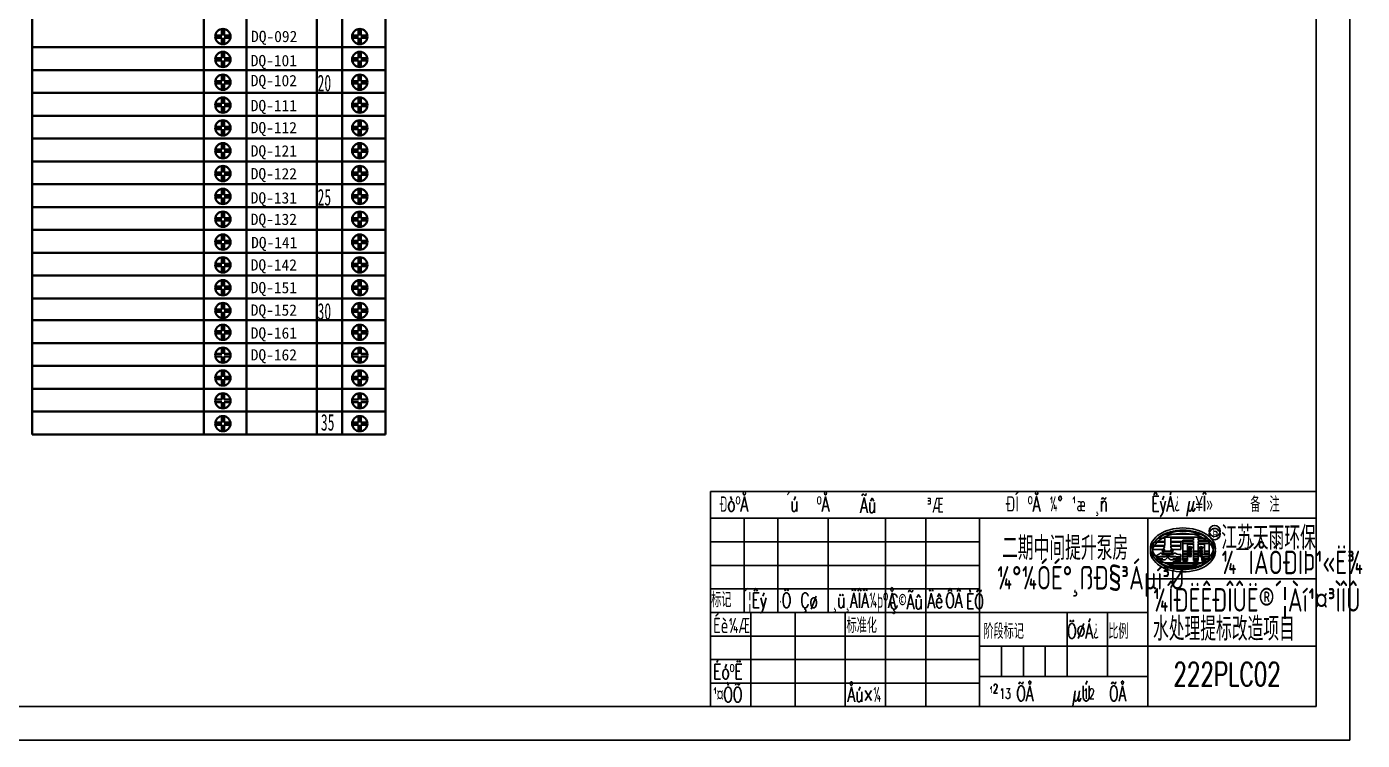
# Model space of a CAD drawing. Header units: millimetres. Extents: x 201 to 11482, y -7821 to 251.
# Drawn here: x 8351.4 to 8748.3, y -6996.3 to -6784.1 of the extents above; entities that cross this region are included whole.
import ezdxf
from ezdxf.enums import TextEntityAlignment as Align

# ---------------------------------------------------------------- set-up
doc = ezdxf.new("R2010")
doc.units = ezdxf.units.MM
doc.linetypes.add('CENTER2', pattern=[1.125, 0.75, -0.125, 0.125, -0.125])
doc.layers.add('01', color=3, linetype='Continuous', lineweight=40)
doc.layers.add('SECTION', color=3, linetype='CENTER2', lineweight=9)
doc.layers.add('LINE_THIN', color=2, linetype='Continuous')
doc.layers.add('TEXT', color=6, linetype='Continuous')
doc.styles.add('HZ', font='txt', dxfattribs={"width": 0.67, "bigfont": 'hztxt'})
doc.styles.add('HZTXT', font='tssdeng.shx', dxfattribs={"width": 0.8, "bigfont": 'hztxt.shx'})

msp = doc.modelspace()

# ---------------------------------------------------------------- linework, layer by layer
for p, q in [((8744.607, -6576.252), (8744.607, -6996.258)), ((8744.607, -6576.252), (8744.607, -6996.258)), ((8684.606, -6986.258), (8684.606, -6930.258)), ((8687.559, -6936.194), (8689.588, -6936.194)), ((8687.559, -6937.124), (8689.588, -6937.124)), ((8689.362, -6934.99), (8700.644, -6934.99)), ((8689.362, -6935.921), (8700.644, -6935.921)), ((8689.588, -6937.397), (8689.588, -6936.194)), ((8689.588, -6938.327), (8689.588, -6937.124)), ((8691.393, -6937.397), (8691.393, -6936.194)), ((8691.393, -6936.194), (8698.192, -6936.194)), ((8691.393, -6938.327), (8691.393, -6937.124)), ((8691.393, -6937.124), (8698.192, -6937.124)), ((8695.003, -6940.066), (8695.003, -6936.795)), ((8695.003, -6936.795), (8698.192, -6936.795)), ((8698.192, -6936.795), (8698.192, -6936.194)), ((8698.192, -6937.725), (8698.192, -6937.124)), ((8699.576, -6936.795), (8699.576, -6936.194)), ((8699.576, -6936.194), (8702.447, -6936.194)), ((8699.576, -6936.795), (8702.764, -6936.795)), ((8699.576, -6937.725), (8699.576, -6937.124)), ((8699.576, -6937.124), (8702.447, -6937.124)), ((8702.764, -6940.066), (8702.764, -6936.795)), ((8686.035, -6938.6), (8689.588, -6938.6)), ((8686.035, -6939.53), (8689.588, -6939.53)), ((8686.531, -6937.397), (8689.588, -6937.397)), ((8686.531, -6938.327), (8689.588, -6938.327)), ((8688.212, -6940.668), (8692.829, -6940.668)), ((8688.779, -6940.066), (8692.206, -6940.066)), ((8688.779, -6940.996), (8692.206, -6940.996)), ((8691.393, -6937.397), (8694.401, -6937.397)), ((8691.393, -6938.327), (8694.401, -6938.327)), ((8691.393, -6938.6), (8694.401, -6938.6)), ((8691.418, -6938.911), (8691.393, -6938.6)), ((8691.393, -6939.53), (8694.401, -6939.53)), ((8691.418, -6939.842), (8691.393, -6939.53)), ((8693.674, -6941.007), (8694.401, -6941.007)), ((8694.401, -6938.6), (8694.401, -6937.397)), ((8694.401, -6939.53), (8694.401, -6938.327)), ((8694.401, -6941.719), (8694.401, -6941.007)), ((8695.003, -6940.996), (8695.003, -6937.725)), ((8695.003, -6937.725), (8698.192, -6937.725)), ((8695.003, -6940.066), (8696.387, -6940.066)), ((8695.003, -6940.668), (8696.387, -6940.668)), ((8695.003, -6941.719), (8695.003, -6940.668)), ((8695.003, -6940.996), (8696.387, -6940.996)), ((8696.387, -6940.066), (8696.387, -6937.999)), ((8696.387, -6937.999), (8698.192, -6937.999)), ((8696.387, -6940.996), (8696.387, -6938.929)), ((8696.387, -6938.929), (8698.192, -6938.929)), ((8696.387, -6941.719), (8696.387, -6940.668)), ((8698.192, -6940.066), (8698.192, -6937.999)), ((8698.192, -6940.996), (8698.192, -6938.929)), ((8698.192, -6940.066), (8699.576, -6940.066)), ((8698.192, -6940.668), (8699.576, -6940.668)), ((8698.192, -6941.719), (8698.192, -6940.668)), ((8698.192, -6940.996), (8699.576, -6940.996)), ((8699.576, -6937.725), (8702.764, -6937.725)), ((8699.576, -6937.999), (8701.38, -6937.999)), ((8699.576, -6940.066), (8699.576, -6937.999)), ((8699.576, -6938.929), (8701.38, -6938.929)), ((8699.576, -6940.996), (8699.576, -6938.929)), ((8699.576, -6941.719), (8699.576, -6940.668)), ((8700.63, -6941.007), (8701.38, -6941.007)), ((8700.63, -6941.007), (8700.63, -6941.719)), ((8701.38, -6940.066), (8701.38, -6937.999)), ((8701.38, -6940.996), (8701.38, -6938.929)), ((8701.38, -6940.066), (8702.764, -6940.066)), ((8701.38, -6941.007), (8701.38, -6940.668)), ((8701.38, -6940.668), (8702.764, -6940.668)), ((8701.38, -6940.996), (8702.764, -6940.996)), ((8702.764, -6940.996), (8702.764, -6937.725)), ((8702.764, -6941.899), (8702.764, -6940.668)), ((8687.077, -6941.719), (8689.723, -6941.719)), ((8687.077, -6942.649), (8689.723, -6942.649)), ((8687.683, -6942.321), (8689.047, -6942.321)), ((8687.683, -6943.251), (8689.047, -6943.251)), ((8688.212, -6941.598), (8692.829, -6941.598)), ((8689.589, -6943.524), (8700.417, -6943.524)), ((8689.589, -6944.454), (8700.417, -6944.454)), ((8690.304, -6943.825), (8699.702, -6943.825)), ((8690.304, -6944.755), (8699.702, -6944.755)), ((8691.295, -6941.719), (8694.401, -6941.719)), ((8691.295, -6942.649), (8694.401, -6942.649)), ((8692.015, -6942.321), (8694.401, -6942.321)), ((8692.015, -6943.251), (8694.401, -6943.251)), ((8692.306, -6944.366), (8697.7, -6944.366)), ((8693.109, -6942.812), (8694.401, -6942.812)), ((8693.109, -6943.742), (8694.401, -6943.742)), ((8693.674, -6941.937), (8694.401, -6941.937)), ((8694.401, -6942.649), (8694.401, -6941.937)), ((8694.401, -6942.812), (8694.401, -6942.321)), ((8694.401, -6943.742), (8694.401, -6943.251)), ((8695.003, -6941.598), (8696.387, -6941.598)), ((8695.003, -6942.649), (8695.003, -6941.598)), ((8695.003, -6941.719), (8696.387, -6941.719)), ((8695.003, -6942.812), (8695.003, -6942.321)), ((8695.003, -6942.321), (8696.387, -6942.321)), ((8695.003, -6942.649), (8696.387, -6942.649)), ((8695.003, -6942.812), (8696.387, -6942.812)), ((8695.003, -6943.742), (8695.003, -6943.251)), ((8695.003, -6943.251), (8696.387, -6943.251)), ((8695.003, -6943.742), (8696.387, -6943.742)), ((8696.387, -6942.649), (8696.387, -6941.598)), ((8696.387, -6942.812), (8696.387, -6942.321)), ((8696.387, -6943.742), (8696.387, -6943.251)), ((8698.192, -6941.598), (8699.576, -6941.598)), ((8698.192, -6942.649), (8698.192, -6941.598)), ((8698.192, -6941.719), (8699.576, -6941.719)), ((8698.192, -6942.812), (8698.192, -6942.321)), ((8698.192, -6942.321), (8699.576, -6942.321)), ((8698.192, -6942.649), (8699.576, -6942.649)), ((8698.192, -6942.812), (8699.576, -6942.812)), ((8698.192, -6943.742), (8698.192, -6943.251)), ((8698.192, -6943.251), (8699.576, -6943.251)), ((8698.192, -6943.742), (8699.576, -6943.742)), ((8699.576, -6942.649), (8699.576, -6941.598)), ((8699.576, -6942.812), (8699.576, -6942.321)), ((8699.576, -6943.742), (8699.576, -6943.251)), ((8700.63, -6941.719), (8702.929, -6941.719)), ((8700.63, -6941.937), (8701.38, -6941.937)), ((8700.63, -6941.937), (8700.63, -6942.649)), ((8700.63, -6942.321), (8700.63, -6942.812)), ((8700.63, -6942.321), (8702.323, -6942.321)), ((8700.63, -6942.649), (8702.929, -6942.649)), ((8700.63, -6942.812), (8701.684, -6942.812)), ((8700.63, -6943.251), (8700.63, -6943.742)), ((8700.63, -6943.251), (8702.323, -6943.251)), ((8700.63, -6943.742), (8701.684, -6943.742)), ((8701.38, -6941.937), (8701.38, -6941.598)), ((8701.38, -6941.598), (8702.764, -6941.598)), ((8702.764, -6942.829), (8702.764, -6941.598)), ((8734.606, -6948.258), (8684.606, -6948.258)), ((8734.606, -6948.258), (8684.606, -6948.258)), ((8692.306, -6945.296), (8697.7, -6945.296)), ((8734.606, -6968.258), (8684.606, -6968.258)), ((8150.598, -6996.258), (8744.607, -6996.258))]:
    msp.add_line(p, q)
at = {"color": 1}
for p, q in [((8734.606, -6586.252), (8734.606, -6986.258)), ((8734.606, -6586.252), (8734.606, -6986.258)), ((8175.599, -6986.258), (8731.606, -6986.258)), ((8175.599, -6986.258), (8734.606, -6986.258))]:
    msp.add_line(p, q, dxfattribs=at)
at = {"color": 0}
for p, q in [((8554.606, -6922.258), (8734.606, -6922.258)), ((8554.606, -6922.258), (8734.606, -6922.258)), ((8554.606, -6930.258), (8734.606, -6930.258)), ((8554.606, -6930.258), (8734.606, -6930.258)), ((8554.606, -6958.258), (8684.606, -6958.258)), ((8554.606, -6958.258), (8684.606, -6958.258)), ((8634.606, -6968.258), (8684.606, -6968.258)), ((8634.606, -6968.258), (8684.606, -6968.258)), ((8634.606, -6977.258), (8684.606, -6977.258)), ((8634.606, -6977.258), (8684.606, -6977.258))]:
    msp.add_line(p, q, dxfattribs=at)
at = {"linetype": 'Continuous'}
msp.add_line((8734.606, -6948.258), (8684.606, -6948.258), dxfattribs=at)
for points in [[(8704.664, -6939.202, 0.1452621), (8704.04, -6937.097, 0.1071711), (8701.88, -6934.959, 0.0774043), (8698.898, -6933.655, 0.0645214), (8695.003, -6933.15, 0.0645214), (8691.108, -6933.655, 0.0774043), (8688.126, -6934.959, 0.1071711), (8685.966, -6937.097, 0.1452621), (8685.341, -6939.202, 0.1452621), (8685.966, -6941.307, 0.1071711), (8688.126, -6943.445, 0.0774043), (8691.108, -6944.749, 0.0645214), (8695.003, -6945.254, 0.0645214), (8698.898, -6944.749, 0.0774043), (8701.88, -6943.445, 0.1071711), (8704.04, -6941.307, 0.1452621)], [(8704.664, -6940.132, 0.1452621), (8704.04, -6938.027, 0.1071711), (8701.88, -6935.889, 0.0774043), (8698.898, -6934.585, 0.0645214), (8695.003, -6934.081, 0.0645214), (8691.108, -6934.585, 0.0774043), (8688.126, -6935.889, 0.1071711), (8685.966, -6938.027, 0.1452621), (8685.341, -6940.132, 0.1452621), (8685.966, -6942.237, 0.1071711), (8688.126, -6944.375, 0.0774043), (8691.108, -6945.679, 0.0645214), (8695.003, -6946.184, 0.0645214), (8698.898, -6945.679, 0.0774043), (8701.88, -6944.375, 0.1071711), (8704.04, -6942.237, 0.1452621)], [(8704.028, -6939.202, 0.1452621), (8703.506, -6937.444, 0.1071711), (8701.538, -6935.496, 0.0774043), (8698.735, -6934.271, 0.0645214), (8695.003, -6933.787, 0.0645214), (8691.27, -6934.271, 0.0774043), (8688.468, -6935.496, 0.1071711), (8686.5, -6937.444, 0.1452621), (8685.978, -6939.202, 0.1452621), (8686.5, -6940.96, 0.1071711), (8688.468, -6942.908, 0.0774043), (8691.27, -6944.133, 0.0645214), (8695.003, -6944.617, 0.0645214), (8698.735, -6944.133, 0.0774043), (8701.538, -6942.908, 0.1071711), (8703.506, -6940.96, 0.1452621)], [(8704.028, -6940.132, 0.1452621), (8703.506, -6938.374, 0.1071711), (8701.538, -6936.426, 0.0774043), (8698.735, -6935.201, 0.0645214), (8695.003, -6934.717, 0.0645214), (8691.27, -6935.201, 0.0774043), (8688.468, -6936.426, 0.1071711), (8686.5, -6938.374, 0.1452621), (8685.978, -6940.132, 0.1452621), (8686.5, -6941.89, 0.1071711), (8688.468, -6943.838, 0.0774043), (8691.27, -6945.063, 0.0645214), (8695.003, -6945.547, 0.0645214), (8698.735, -6945.063, 0.0774043), (8701.538, -6943.838, 0.1071711), (8703.506, -6941.89, 0.1452621)]]:
    msp.add_lwpolyline(points, format="xyb", close=True)
for centre, radius in [((8704.442, -6934.035), 1.666), ((8704.442, -6934.965), 1.666), ((8697.172, -6939.015), 0.1), ((8697.172, -6939.945), 0.1), ((8697.172, -6940.417), 0.1), ((8697.172, -6941.347), 0.1), ((8700.379, -6939.015), 0.1), ((8700.379, -6939.945), 0.1), ((8700.379, -6940.417), 0.1), ((8700.379, -6941.347), 0.1)]:
    msp.add_circle(centre, radius)
for centre, radius, start, end in [((8684.905, -6936.985), 4.95, 293.80566, 311.92468), ((8684.905, -6936.985), 4.95, 321.503, 340.95126), ((8684.905, -6937.915), 4.95, 321.503, 340.95126), ((8684.905, -6936.985), 6.755, 315.50262, 325.59469), ((8696.373, -6936.375), 7.372, 216.90779, 226.46812), ((8696.373, -6936.375), 5.567, 207.10998, 221.53659), ((8696.373, -6937.305), 5.567, 207.10998, 221.53659), ((8696.373, -6936.375), 5.567, 230.45944, 231.79763), ((8693.674, -6939.804), 1.203, 231.79763, 270), ((8684.905, -6937.915), 4.95, 293.80566, 311.92468), ((8684.905, -6936.985), 6.755, 300.38393, 307.81943), ((8684.905, -6937.915), 6.755, 300.38393, 307.81943), ((8684.905, -6937.915), 6.755, 315.50262, 325.59469), ((8696.373, -6937.305), 7.372, 216.90779, 226.46812), ((8696.373, -6936.375), 7.372, 233.7656, 238.04867), ((8696.373, -6937.305), 7.372, 233.7656, 238.04867), ((8693.109, -6941.609), 1.203, 238.04867, 270), ((8693.109, -6942.539), 1.203, 238.04867, 270), ((8696.373, -6937.305), 5.567, 230.45944, 231.79763), ((8693.674, -6940.734), 1.203, 231.79763, 270)]:
    msp.add_arc(centre, radius, start, end)
for p in [(8697.172, -6939.015), (8697.172, -6939.945), (8697.172, -6940.417), (8700.379, -6939.015), (8700.379, -6939.945), (8700.379, -6940.417), (8697.172, -6941.347), (8700.379, -6941.347)]:
    msp.add_point(p)
at = {"layer": '01', "color": 3, "linetype": 'Continuous'}
for p, q in [((8353.037, -6905.321), (8353.037, -6658.004)), ((8458.071, -6658.004), (8458.071, -6905.321)), ((8404.094, -6905.321), (8404.094, -6668.069)), ((8437.687, -6905.321), (8437.685, -6668.069)), ((8445.209, -6668.069), (8445.218, -6905.321)), ((8409.382, -6784.835), (8409.382, -6786.717)), ((8410.089, -6784.835), (8410.089, -6786.717)), ((8450.047, -6784.835), (8450.047, -6786.717)), ((8450.754, -6784.835), (8450.754, -6786.717)), ((8458.071, -6790.251), (8353.037, -6790.251)), ((8409.382, -6786.717), (8407.501, -6786.717)), ((8409.382, -6787.424), (8407.501, -6787.424)), ((8409.382, -6787.424), (8409.382, -6789.305)), ((8411.97, -6786.717), (8410.089, -6786.717)), ((8411.97, -6787.424), (8410.089, -6787.424)), ((8410.089, -6787.424), (8410.089, -6789.305)), ((8450.047, -6786.717), (8448.166, -6786.717)), ((8450.047, -6787.424), (8448.166, -6787.424)), ((8450.047, -6787.424), (8450.047, -6789.305)), ((8452.635, -6786.717), (8450.754, -6786.717)), ((8452.635, -6787.424), (8450.754, -6787.424)), ((8450.754, -6787.424), (8450.754, -6789.305)), ((8409.382, -6793.504), (8407.501, -6793.504)), ((8409.382, -6794.212), (8407.501, -6794.212)), ((8409.382, -6791.623), (8409.382, -6793.504)), ((8409.382, -6794.212), (8409.382, -6796.093)), ((8410.089, -6791.623), (8410.089, -6793.504)), ((8411.97, -6793.504), (8410.089, -6793.504)), ((8411.97, -6794.212), (8410.089, -6794.212)), ((8410.089, -6794.212), (8410.089, -6796.093)), ((8450.047, -6793.504), (8448.166, -6793.504)), ((8450.047, -6794.212), (8448.166, -6794.212)), ((8450.047, -6791.623), (8450.047, -6793.504)), ((8450.047, -6794.212), (8450.047, -6796.093)), ((8450.754, -6791.623), (8450.754, -6793.504)), ((8452.635, -6793.504), (8450.754, -6793.504)), ((8452.635, -6794.212), (8450.754, -6794.212)), ((8450.754, -6794.212), (8450.754, -6796.093)), ((8458.071, -6797.039), (8353.037, -6797.039)), ((8409.382, -6798.411), (8409.382, -6800.292)), ((8410.089, -6798.411), (8410.089, -6800.292)), ((8450.047, -6798.411), (8450.047, -6800.292)), ((8450.754, -6798.411), (8450.754, -6800.292)), ((8409.382, -6800.292), (8407.501, -6800.292)), ((8409.382, -6800.999), (8407.501, -6800.999)), ((8409.382, -6800.999), (8409.382, -6802.881)), ((8411.97, -6800.292), (8410.089, -6800.292)), ((8411.97, -6800.999), (8410.089, -6800.999)), ((8410.089, -6800.999), (8410.089, -6802.881)), ((8450.047, -6800.292), (8448.166, -6800.292)), ((8450.047, -6800.999), (8448.166, -6800.999)), ((8450.047, -6800.999), (8450.047, -6802.881)), ((8452.635, -6800.292), (8450.754, -6800.292)), ((8452.635, -6800.999), (8450.754, -6800.999)), ((8450.754, -6800.999), (8450.754, -6802.881)), ((8458.071, -6803.826), (8353.037, -6803.826)), ((8409.382, -6805.199), (8409.382, -6807.08)), ((8410.089, -6805.199), (8410.089, -6807.08)), ((8450.047, -6805.199), (8450.047, -6807.08)), ((8450.754, -6805.199), (8450.754, -6807.08)), ((8409.382, -6807.08), (8407.501, -6807.08)), ((8409.382, -6807.787), (8407.501, -6807.787)), ((8409.382, -6807.787), (8409.382, -6809.669)), ((8411.97, -6807.08), (8410.089, -6807.08)), ((8410.089, -6807.787), (8410.089, -6809.669)), ((8411.97, -6807.787), (8410.089, -6807.787)), ((8450.047, -6807.08), (8448.166, -6807.08)), ((8450.047, -6807.787), (8448.166, -6807.787)), ((8450.047, -6807.787), (8450.047, -6809.669)), ((8452.635, -6807.08), (8450.754, -6807.08)), ((8450.754, -6807.787), (8450.754, -6809.669)), ((8452.635, -6807.787), (8450.754, -6807.787)), ((8458.071, -6810.614), (8353.037, -6810.614)), ((8409.382, -6813.868), (8407.501, -6813.868)), ((8409.382, -6811.987), (8409.382, -6813.868)), ((8410.089, -6811.987), (8410.089, -6813.868)), ((8411.97, -6813.868), (8410.089, -6813.868)), ((8450.047, -6813.868), (8448.166, -6813.868)), ((8450.047, -6811.987), (8450.047, -6813.868)), ((8450.754, -6811.987), (8450.754, -6813.868)), ((8452.635, -6813.868), (8450.754, -6813.868)), ((8458.071, -6817.402), (8353.037, -6817.402)), ((8409.382, -6814.575), (8407.501, -6814.575)), ((8409.382, -6814.575), (8409.382, -6816.456)), ((8411.97, -6814.575), (8410.089, -6814.575)), ((8410.089, -6814.575), (8410.089, -6816.456)), ((8450.047, -6814.575), (8448.166, -6814.575)), ((8450.047, -6814.575), (8450.047, -6816.456)), ((8452.635, -6814.575), (8450.754, -6814.575)), ((8450.754, -6814.575), (8450.754, -6816.456)), ((8409.382, -6820.656), (8407.501, -6820.656)), ((8409.382, -6821.363), (8407.501, -6821.363)), ((8409.382, -6818.775), (8409.382, -6820.656)), ((8409.382, -6821.363), (8409.382, -6823.244)), ((8410.089, -6818.775), (8410.089, -6820.656)), ((8411.97, -6820.656), (8410.089, -6820.656)), ((8410.089, -6821.363), (8410.089, -6823.244)), ((8411.97, -6821.363), (8410.089, -6821.363)), ((8450.047, -6820.656), (8448.166, -6820.656)), ((8450.047, -6821.363), (8448.166, -6821.363)), ((8450.047, -6818.775), (8450.047, -6820.656)), ((8450.047, -6821.363), (8450.047, -6823.244)), ((8450.754, -6818.775), (8450.754, -6820.656)), ((8452.635, -6820.656), (8450.754, -6820.656)), ((8450.754, -6821.363), (8450.754, -6823.244)), ((8452.635, -6821.363), (8450.754, -6821.363)), ((8458.071, -6824.19), (8353.037, -6824.19)), ((8409.382, -6825.563), (8409.382, -6827.444)), ((8410.089, -6825.563), (8410.089, -6827.444)), ((8450.047, -6825.563), (8450.047, -6827.444)), ((8450.754, -6825.563), (8450.754, -6827.444)), ((8409.382, -6827.444), (8407.501, -6827.444)), ((8409.382, -6828.151), (8407.501, -6828.151)), ((8409.382, -6828.151), (8409.382, -6830.032)), ((8411.97, -6827.444), (8410.089, -6827.444)), ((8411.97, -6828.151), (8410.089, -6828.151)), ((8410.089, -6828.151), (8410.089, -6830.032)), ((8450.047, -6827.444), (8448.166, -6827.444)), ((8450.047, -6828.151), (8448.166, -6828.151)), ((8450.047, -6828.151), (8450.047, -6830.032)), ((8452.635, -6827.444), (8450.754, -6827.444)), ((8452.635, -6828.151), (8450.754, -6828.151)), ((8450.754, -6828.151), (8450.754, -6830.032)), ((8458.071, -6830.978), (8353.037, -6830.978)), ((8409.382, -6832.35), (8409.382, -6834.232)), ((8410.089, -6832.35), (8410.089, -6834.232)), ((8450.047, -6832.35), (8450.047, -6834.232)), ((8450.754, -6832.35), (8450.754, -6834.232)), ((8458.071, -6837.766), (8353.037, -6837.766)), ((8409.382, -6834.232), (8407.501, -6834.232)), ((8409.382, -6834.939), (8407.501, -6834.939)), ((8409.382, -6834.939), (8409.382, -6836.82)), ((8411.97, -6834.232), (8410.089, -6834.232)), ((8411.97, -6834.939), (8410.089, -6834.939)), ((8410.089, -6834.939), (8410.089, -6836.82)), ((8450.047, -6834.232), (8448.166, -6834.232)), ((8450.047, -6834.939), (8448.166, -6834.939)), ((8450.047, -6834.939), (8450.047, -6836.82)), ((8452.635, -6834.232), (8450.754, -6834.232)), ((8450.754, -6834.939), (8450.754, -6836.82)), ((8452.635, -6834.939), (8450.754, -6834.939)), ((8409.382, -6841.02), (8407.501, -6841.02)), ((8409.382, -6841.727), (8407.501, -6841.727)), ((8409.382, -6839.138), (8409.382, -6841.02)), ((8409.382, -6841.727), (8409.382, -6843.608)), ((8410.089, -6839.138), (8410.089, -6841.02)), ((8411.97, -6841.02), (8410.089, -6841.02)), ((8410.089, -6841.727), (8410.089, -6843.608)), ((8411.97, -6841.727), (8410.089, -6841.727)), ((8450.047, -6841.02), (8448.166, -6841.02)), ((8450.047, -6841.727), (8448.166, -6841.727)), ((8450.047, -6839.138), (8450.047, -6841.02)), ((8450.047, -6841.727), (8450.047, -6843.608)), ((8450.754, -6839.138), (8450.754, -6841.02)), ((8452.635, -6841.02), (8450.754, -6841.02)), ((8450.754, -6841.727), (8450.754, -6843.608)), ((8452.635, -6841.727), (8450.754, -6841.727)), ((8458.071, -6844.554), (8353.037, -6844.554)), ((8409.382, -6845.926), (8409.382, -6847.807)), ((8410.089, -6845.926), (8410.089, -6847.807)), ((8450.047, -6845.926), (8450.047, -6847.807)), ((8450.754, -6845.926), (8450.754, -6847.807)), ((8409.382, -6847.807), (8407.501, -6847.807)), ((8409.382, -6848.515), (8407.501, -6848.515)), ((8409.382, -6848.515), (8409.382, -6850.396)), ((8411.97, -6847.807), (8410.089, -6847.807)), ((8411.97, -6848.515), (8410.089, -6848.515)), ((8410.089, -6848.515), (8410.089, -6850.396)), ((8450.047, -6847.807), (8448.166, -6847.807)), ((8450.047, -6848.515), (8448.166, -6848.515)), ((8450.047, -6848.515), (8450.047, -6850.396)), ((8452.635, -6847.807), (8450.754, -6847.807)), ((8450.754, -6848.515), (8450.754, -6850.396)), ((8452.635, -6848.515), (8450.754, -6848.515)), ((8458.071, -6851.342), (8353.037, -6851.342)), ((8409.382, -6852.714), (8409.382, -6854.595)), ((8410.089, -6852.714), (8410.089, -6854.595)), ((8450.047, -6852.714), (8450.047, -6854.595)), ((8450.754, -6852.714), (8450.754, -6854.595)), ((8409.382, -6854.595), (8407.501, -6854.595)), ((8409.382, -6855.302), (8407.501, -6855.302)), ((8409.382, -6855.302), (8409.382, -6857.184)), ((8411.97, -6854.595), (8410.089, -6854.595)), ((8410.089, -6855.302), (8410.089, -6857.184)), ((8411.97, -6855.302), (8410.089, -6855.302)), ((8450.047, -6854.595), (8448.166, -6854.595)), ((8450.047, -6855.302), (8448.166, -6855.302)), ((8450.047, -6855.302), (8450.047, -6857.184)), ((8452.635, -6854.595), (8450.754, -6854.595)), ((8450.754, -6855.302), (8450.754, -6857.184)), ((8452.635, -6855.302), (8450.754, -6855.302)), ((8458.071, -6858.13), (8353.037, -6858.13)), ((8409.382, -6861.383), (8407.501, -6861.383)), ((8409.382, -6859.502), (8409.382, -6861.383)), ((8410.089, -6859.502), (8410.089, -6861.383)), ((8411.97, -6861.383), (8410.089, -6861.383)), ((8450.047, -6861.383), (8448.166, -6861.383)), ((8450.047, -6859.502), (8450.047, -6861.383)), ((8450.754, -6859.502), (8450.754, -6861.383)), ((8452.635, -6861.383), (8450.754, -6861.383)), ((8458.071, -6864.917), (8353.037, -6864.917)), ((8409.382, -6862.09), (8407.501, -6862.09)), ((8409.382, -6862.09), (8409.382, -6863.972)), ((8410.089, -6862.09), (8410.089, -6863.972)), ((8411.97, -6862.09), (8410.089, -6862.09)), ((8450.047, -6862.09), (8448.166, -6862.09)), ((8450.047, -6862.09), (8450.047, -6863.972)), ((8450.754, -6862.09), (8450.754, -6863.972)), ((8452.635, -6862.09), (8450.754, -6862.09)), ((8409.382, -6868.171), (8407.501, -6868.171)), ((8409.382, -6868.878), (8407.501, -6868.878)), ((8409.382, -6866.29), (8409.382, -6868.171)), ((8409.382, -6868.878), (8409.382, -6870.759)), ((8410.089, -6866.29), (8410.089, -6868.171)), ((8411.97, -6868.171), (8410.089, -6868.171)), ((8410.089, -6868.878), (8410.089, -6870.759)), ((8411.97, -6868.878), (8410.089, -6868.878)), ((8450.047, -6868.171), (8448.166, -6868.171)), ((8450.047, -6868.878), (8448.166, -6868.878)), ((8450.047, -6866.29), (8450.047, -6868.171)), ((8450.047, -6868.878), (8450.047, -6870.759)), ((8450.754, -6866.29), (8450.754, -6868.171)), ((8452.635, -6868.171), (8450.754, -6868.171)), ((8450.754, -6868.878), (8450.754, -6870.759)), ((8452.635, -6868.878), (8450.754, -6868.878)), ((8458.071, -6871.381), (8353.037, -6871.381)), ((8409.382, -6872.754), (8409.382, -6874.635)), ((8410.089, -6872.754), (8410.089, -6874.635)), ((8450.047, -6872.754), (8450.047, -6874.635)), ((8450.754, -6872.754), (8450.754, -6874.635)), ((8409.382, -6874.635), (8407.501, -6874.635)), ((8409.382, -6875.342), (8407.501, -6875.342)), ((8409.382, -6875.342), (8409.382, -6877.223)), ((8411.97, -6874.635), (8410.089, -6874.635)), ((8410.089, -6875.342), (8410.089, -6877.223)), ((8411.97, -6875.342), (8410.089, -6875.342)), ((8450.047, -6874.635), (8448.166, -6874.635)), ((8450.047, -6875.342), (8448.166, -6875.342)), ((8450.047, -6875.342), (8450.047, -6877.223)), ((8452.635, -6874.635), (8450.754, -6874.635)), ((8450.754, -6875.342), (8450.754, -6877.223)), ((8452.635, -6875.342), (8450.754, -6875.342)), ((8458.071, -6878.169), (8353.037, -6878.169)), ((8409.382, -6881.423), (8407.501, -6881.423)), ((8409.382, -6879.542), (8409.382, -6881.423)), ((8410.089, -6879.542), (8410.089, -6881.423)), ((8411.97, -6881.423), (8410.089, -6881.423)), ((8450.047, -6881.423), (8448.166, -6881.423)), ((8450.047, -6879.542), (8450.047, -6881.423)), ((8450.754, -6879.542), (8450.754, -6881.423)), ((8452.635, -6881.423), (8450.754, -6881.423)), ((8458.071, -6884.957), (8353.037, -6884.957)), ((8409.382, -6882.13), (8407.501, -6882.13)), ((8409.382, -6882.13), (8409.382, -6884.011)), ((8410.089, -6882.13), (8410.089, -6884.011)), ((8411.97, -6882.13), (8410.089, -6882.13)), ((8450.047, -6882.13), (8448.166, -6882.13)), ((8450.047, -6882.13), (8450.047, -6884.011)), ((8450.754, -6882.13), (8450.754, -6884.011)), ((8452.635, -6882.13), (8450.754, -6882.13)), ((8409.382, -6888.211), (8407.501, -6888.211)), ((8409.382, -6888.918), (8407.501, -6888.918)), ((8409.382, -6886.329), (8409.382, -6888.211)), ((8409.382, -6888.918), (8409.382, -6890.799)), ((8410.089, -6886.329), (8410.089, -6888.211)), ((8411.97, -6888.211), (8410.089, -6888.211)), ((8410.089, -6888.918), (8410.089, -6890.799)), ((8411.97, -6888.918), (8410.089, -6888.918)), ((8450.047, -6888.211), (8448.166, -6888.211)), ((8450.047, -6888.918), (8448.166, -6888.918)), ((8450.047, -6886.329), (8450.047, -6888.211)), ((8450.047, -6888.918), (8450.047, -6890.799)), ((8450.754, -6886.329), (8450.754, -6888.211)), ((8452.635, -6888.211), (8450.754, -6888.211)), ((8450.754, -6888.918), (8450.754, -6890.799)), ((8452.635, -6888.918), (8450.754, -6888.918)), ((8458.071, -6891.745), (8353.037, -6891.745)), ((8409.382, -6893.117), (8409.382, -6894.999)), ((8410.089, -6893.117), (8410.089, -6894.999)), ((8450.047, -6893.117), (8450.047, -6894.999)), ((8450.754, -6893.117), (8450.754, -6894.999)), ((8409.382, -6894.999), (8407.501, -6894.999)), ((8409.382, -6895.706), (8407.501, -6895.706)), ((8409.382, -6895.706), (8409.382, -6897.587)), ((8411.97, -6894.999), (8410.089, -6894.999)), ((8410.089, -6895.706), (8410.089, -6897.587)), ((8411.97, -6895.706), (8410.089, -6895.706)), ((8450.047, -6894.999), (8448.166, -6894.999)), ((8450.047, -6895.706), (8448.166, -6895.706)), ((8450.047, -6895.706), (8450.047, -6897.587)), ((8452.635, -6894.999), (8450.754, -6894.999)), ((8450.754, -6895.706), (8450.754, -6897.587)), ((8452.635, -6895.706), (8450.754, -6895.706)), ((8458.071, -6898.533), (8353.037, -6898.533)), ((8409.382, -6899.905), (8409.382, -6901.786)), ((8410.089, -6899.905), (8410.089, -6901.786)), ((8450.047, -6899.905), (8450.047, -6901.786)), ((8450.754, -6899.905), (8450.754, -6901.786)), ((8458.071, -6905.321), (8353.037, -6905.321)), ((8409.382, -6901.786), (8407.501, -6901.786)), ((8409.382, -6902.494), (8407.501, -6902.494)), ((8409.382, -6902.494), (8409.382, -6904.375)), ((8411.97, -6901.786), (8410.089, -6901.786)), ((8410.089, -6902.494), (8410.089, -6904.375)), ((8411.97, -6902.494), (8410.089, -6902.494)), ((8450.047, -6901.786), (8448.166, -6901.786)), ((8450.047, -6902.494), (8448.166, -6902.494)), ((8450.047, -6902.494), (8450.047, -6904.375)), ((8452.635, -6901.786), (8450.754, -6901.786)), ((8450.754, -6902.494), (8450.754, -6904.375)), ((8452.635, -6902.494), (8450.754, -6902.494))]:
    msp.add_line(p, q, dxfattribs=at)
at = {"layer": '01', "linetype": 'Continuous'}
msp.add_line((8416.78, -6668.069), (8416.736, -6905.321), dxfattribs=at)
at = {"layer": '01', "color": 3, "linetype": 'Continuous'}
for centre in [(8409.735, -6787.07), (8450.401, -6787.07), (8409.735, -6793.858), (8450.401, -6793.858), (8409.735, -6800.646), (8450.401, -6800.646), (8409.735, -6807.434), (8450.401, -6807.434), (8409.735, -6814.222), (8450.401, -6814.222), (8409.735, -6821.009), (8450.401, -6821.009), (8409.735, -6827.797), (8450.401, -6827.797), (8409.735, -6834.585), (8450.401, -6834.585), (8409.735, -6841.373), (8450.401, -6841.373), (8409.735, -6848.161), (8450.401, -6848.161), (8409.735, -6854.949), (8450.401, -6854.949), (8409.735, -6861.737), (8450.401, -6861.737), (8409.735, -6868.525), (8450.401, -6868.525), (8409.735, -6874.988), (8450.401, -6874.988), (8409.735, -6881.776), (8450.401, -6881.776), (8409.735, -6888.564), (8450.401, -6888.564), (8409.735, -6895.352), (8450.401, -6895.352), (8409.735, -6902.14), (8450.401, -6902.14)]:
    msp.add_circle(centre, 2.263, dxfattribs=at)
at = {"layer": 'LINE_THIN'}
for centre in [(8697.172, -6939.015), (8697.172, -6939.945), (8697.172, -6940.417), (8697.172, -6941.347), (8700.379, -6939.015), (8700.379, -6939.945), (8700.379, -6940.417), (8700.379, -6941.347)]:
    msp.add_circle(centre, 0.401, dxfattribs=at)
at = {"layer": 'TEXT', "color": 0}
for p, q in [((8554.606, -6922.258), (8734.606, -6922.258)), ((8554.606, -6922.258), (8554.606, -6986.258)), ((8554.606, -6922.258), (8554.606, -6986.258)), ((8554.606, -6922.258), (8554.606, -6986.258)), ((8554.606, -6930.258), (8734.606, -6930.258)), ((8564.606, -6958.258), (8564.606, -6930.258)), ((8564.606, -6958.258), (8564.606, -6930.258)), ((8564.606, -6958.258), (8564.606, -6930.258)), ((8574.606, -6958.258), (8574.606, -6930.258)), ((8574.606, -6958.258), (8574.606, -6930.258)), ((8574.606, -6958.258), (8574.606, -6930.258)), ((8589.606, -6958.258), (8589.606, -6930.258)), ((8589.606, -6958.258), (8589.606, -6930.258)), ((8589.606, -6958.258), (8589.606, -6930.258)), ((8606.606, -6986.258), (8606.606, -6930.258)), ((8606.606, -6986.258), (8606.606, -6930.258)), ((8606.606, -6986.258), (8606.606, -6930.258)), ((8618.606, -6986.258), (8618.606, -6930.258)), ((8618.606, -6986.258), (8618.606, -6930.258)), ((8618.606, -6986.258), (8618.606, -6930.258)), ((8634.606, -6986.258), (8634.606, -6930.258)), ((8634.606, -6986.258), (8634.606, -6930.258)), ((8634.606, -6986.258), (8634.606, -6930.258)), ((8554.606, -6937.258), (8634.606, -6937.258)), ((8554.606, -6937.258), (8634.606, -6937.258)), ((8554.606, -6937.258), (8634.606, -6937.258)), ((8554.606, -6944.258), (8634.606, -6944.258)), ((8554.606, -6944.258), (8634.606, -6944.258)), ((8554.606, -6944.258), (8634.606, -6944.258)), ((8554.606, -6951.258), (8634.606, -6951.258)), ((8554.606, -6951.258), (8634.606, -6951.258)), ((8554.606, -6958.258), (8684.606, -6958.258)), ((8566.606, -6986.258), (8566.606, -6958.258)), ((8566.606, -6986.258), (8566.606, -6958.258)), ((8566.606, -6986.258), (8566.606, -6958.258)), ((8579.821, -6986.392), (8579.821, -6958.258)), ((8579.821, -6986.392), (8579.821, -6958.258)), ((8579.821, -6986.392), (8579.821, -6958.258)), ((8594.606, -6986.258), (8594.606, -6958.258)), ((8594.606, -6986.258), (8594.606, -6958.258)), ((8594.606, -6986.258), (8594.606, -6958.258)), ((8660.606, -6977.258), (8660.606, -6958.258)), ((8660.606, -6977.258), (8660.606, -6958.258)), ((8660.606, -6977.258), (8660.606, -6958.258)), ((8672.606, -6977.258), (8672.606, -6958.258)), ((8672.606, -6977.258), (8672.606, -6958.258)), ((8672.606, -6977.258), (8672.606, -6958.258)), ((8554.606, -6965.258), (8634.606, -6965.258)), ((8554.606, -6965.258), (8634.606, -6965.258)), ((8554.606, -6965.258), (8634.606, -6965.258)), ((8634.606, -6968.258), (8684.606, -6968.258)), ((8641.106, -6977.258), (8641.106, -6968.258)), ((8641.106, -6977.258), (8641.106, -6968.258)), ((8641.106, -6977.258), (8641.106, -6968.258)), ((8647.606, -6977.258), (8647.606, -6968.258)), ((8647.606, -6977.258), (8647.606, -6968.258)), ((8647.606, -6977.258), (8647.606, -6968.258)), ((8654.106, -6977.258), (8654.106, -6968.258)), ((8654.106, -6977.258), (8654.106, -6968.258)), ((8654.106, -6977.258), (8654.106, -6968.258)), ((8554.606, -6972.258), (8634.606, -6972.258)), ((8554.606, -6972.258), (8634.606, -6972.258)), ((8554.606, -6972.258), (8634.606, -6972.258)), ((8554.606, -6979.258), (8634.606, -6979.258)), ((8554.606, -6979.258), (8634.606, -6979.258)), ((8554.606, -6979.258), (8634.606, -6979.258)), ((8634.606, -6977.258), (8684.606, -6977.258)), ((8734.606, -6986.258), (8554.606, -6986.258))]:
    msp.add_line(p, q, dxfattribs=at)
at = {"layer": 'TEXT'}
msp.add_line((8554.606, -6951.258), (8634.606, -6951.258), dxfattribs=at)

# ---------------------------------------------------------------- texts
at = {"color": 6, "linetype": 'ByBlock', "ltscale": 10, "char_height": 3.36, "width": 0.09421, "attachment_point": 1}
for s, insert in [('DQ-092', (8418.116, -6785.347)), ('DQ-101', (8418.014, -6792.537)), ('DQ-102', (8418.014, -6798.478)), ('DQ-111', (8418.014, -6805.907)), ('DQ-112', (8418.014, -6812.459)), ('DQ-121', (8418.014, -6819.376)), ('DQ-122', (8418.014, -6826.15)), ('DQ-131', (8418.014, -6833.337)), ('DQ-132', (8418.014, -6839.706)), ('DQ-141', (8418.126, -6846.617)), ('DQ-142', (8418.014, -6853.262)), ('DQ-151', (8418.014, -6860.016)), ('DQ-152', (8418.014, -6866.683)), ('DQ-161', (8418.014, -6873.507)), ('DQ-162', (8418.014, -6879.993))]:
    msp.add_mtext(s, dxfattribs=dict(at, insert=insert))
at = {"layer": '01', "color": 3, "linetype": 'Continuous', "width": 0.6}
for s, p in [('20', (8437.863, -6803.352)), ('25', (8437.863, -6837.292)), ('30', (8437.863, -6871.231)), ('35', (8438.853, -6904.202))]:
    msp.add_text(s, height=4.9495, dxfattribs=at).set_placement(p)
at = {"layer": 'LINE_THIN', "style": 'HZTXT'}
for p in [(8703.819, -6935.178), (8703.819, -6936.108)]:
    msp.add_text('R', height=2.139, dxfattribs=at).set_placement(p)
at = {"layer": 'SECTION', "color": 3, "style": 'HZ', "width": 0.67}
for s, height, p in [('江苏天雨环保', 6.9881, (8706.405, -6939.581)), ('二期中间提升泵房', 6.9881, (8641.286, -6942.653)), ('¼¯ÍÅÓÐÏÞ¹«Ë¾', 6.98805, (8706.336, -6946.874)), ('¼°¼ÓÉ°¸ßÐ§³Áµí³Ø', 6.98805, (8639.654, -6951.44)), ('¼ÎÐËÊÐÎÛË®´¦Àí¹¤³ÌÎÛ', 6.98805, (8686.075, -6958.013)), ('¼ÎÐËÊÐÎÛË®´¦Àí¹¤³ÌÎÛ', 6.98805, (8686.075, -6958.013)), ('水处理提标改造项目', 6.9881, (8686.118, -6966.655)), ('222PLC02', 6.9881, (8692.182, -6980.116))]:
    msp.add_text(s, height=height, dxfattribs=at).set_placement(p)
at = {"layer": 'TEXT', "style": 'HZ', "width": 0.67}
for s, p in [('ÐòºÅ', (8561.584, -6928.279)), ('ÐòºÅ', (8561.584, -6928.279)), ('ÐòºÅ', (8561.584, -6928.279)), ('Ãû     ³Æ', (8611.523, -6928.612)), ('Ãû     ³Æ', (8611.523, -6928.612)), ('Ãû     ³Æ', (8611.523, -6928.612)), ('ÐÍ ºÅ ¼° ¹æ ¸ñ', (8657.525, -6928.22)), ('ÐÍ ºÅ ¼° ¹æ ¸ñ', (8657.525, -6928.22)), ('ÐÍ ºÅ ¼° ¹æ ¸ñ', (8657.525, -6928.22)), ('ÊýÁ¿', (8689.895, -6928.198)), ('ÊýÁ¿', (8689.895, -6928.198)), ('ÊýÁ¿', (8689.895, -6928.198)), ('µ¥Î»', (8699.985, -6928.137)), ('µ¥Î»', (8699.985, -6928.137)), ('µ¥Î»', (8699.985, -6928.137)), ('备 注', (8719.375, -6928.382))]:
    msp.add_text(s, height=4.5, dxfattribs=at).set_placement(p, align=Align.CENTER)
msp.add_text('´ú  ºÅ', height=4.5, dxfattribs=at).set_placement((8589.97, -6928.279), align=Align.RIGHT)
msp.add_text('´ú  ºÅ', height=4.5, dxfattribs=at).set_placement((8589.97, -6928.279), align=Align.RIGHT)
msp.add_text('´ú  ºÅ', height=4.5, dxfattribs=at).set_placement((8589.97, -6928.279), align=Align.RIGHT)
for s, p in [('标记', (8554.823, -6956.727)), ('´¦Êý', (8564.678, -6956.875)), ('´¦Êý', (8564.678, -6956.875)), ('´¦Êý', (8564.678, -6956.875)), ('·Ö Çø', (8574.99, -6956.875)), ('·Ö Çø', (8574.99, -6956.875)), ('·Ö Çø', (8574.99, -6956.875)), ('¸ü¸ÄÎÄ¼þºÅ', (8590.978, -6956.875)), ('¸ü¸ÄÎÄ¼þºÅ', (8590.978, -6956.875)), ('¸ü¸ÄÎÄ¼þºÅ', (8590.978, -6956.875)), ('Ç©Ãû', (8607.756, -6957.288)), ('Ç©Ãû', (8607.756, -6957.288)), ('Ç©Ãû', (8607.756, -6957.288)), ('Äê', (8619.062, -6956.996)), ('Äê', (8619.062, -6956.996)), ('Äê', (8619.062, -6956.996)), ('ÔÂ', (8624.388, -6956.919)), ('ÔÂ', (8624.388, -6956.919)), ('ÔÂ', (8624.388, -6956.919)), ('ÈÕ', (8630.572, -6957.227)), ('Éè¼Æ', (8555.411, -6964.368)), ('Éè¼Æ', (8555.411, -6964.368)), ('Éè¼Æ', (8555.411, -6964.368)), ('阶段标记', (8635.71, -6966.094)), ('ÖØÁ¿', (8660.599, -6966.041)), ('ÖØÁ¿', (8660.599, -6966.041)), ('ÖØÁ¿', (8660.599, -6966.041)), ('比例', (8672.81, -6966.114)), ('ÉóºË', (8555.411, -6978.103)), ('ÉóºË', (8555.411, -6978.103)), ('ÉóºË', (8555.411, -6978.103)), ('¹¤ÒÕ', (8555.411, -6984.929)), ('¹¤ÒÕ', (8555.411, -6984.929)), ('¹¤ÒÕ', (8555.411, -6984.929)), ('Åú×¼', (8595.32, -6984.857)), ('¹²  ÕÅ', (8637.49, -6984.581)), ('µÚ  ÕÅ', (8662.123, -6984.581))]:
    msp.add_text(s, height=4.5, dxfattribs=at).set_placement(p)
at = {"layer": 'TEXT', "color": 0, "style": 'HZ', "width": 0.67}
for s, height, p in [('标准化', 4.5, (8595.044, -6964.362)), ('Åú×¼', 4.5, (8595.32, -6984.857)), ('Åú×¼', 4.5, (8595.32, -6984.857)), ('13', 3, (8640.435, -6983.891)), ('12', 3, (8665.351, -6983.902))]:
    msp.add_text(s, height=height, dxfattribs=at).set_placement(p)

doc.saveas('drawing.dxf')
